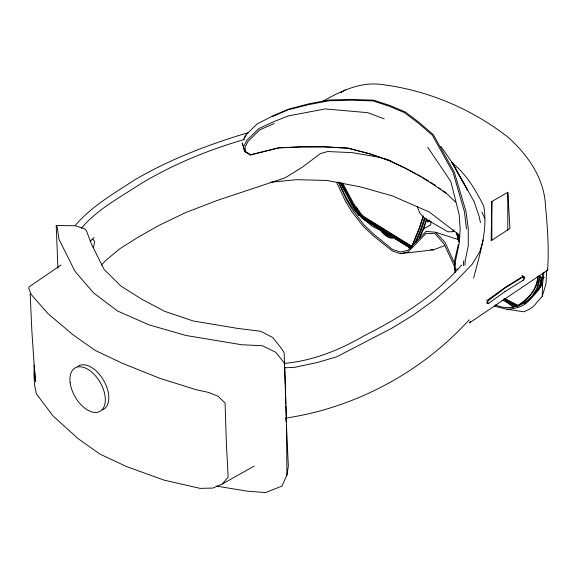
<?xml version="1.0" encoding="UTF-8"?>
<svg xmlns="http://www.w3.org/2000/svg" width="577" height="577" viewBox="0 0 577 577"><rect width="100%" height="100%" fill="white"/><g stroke="black" fill="none" stroke-linecap="round" stroke-linejoin="round"><path stroke-width="0.87" d="M544.313 277.364L542.459 278.431L542.459 273.397M491.856 201.517L491.164 240.681L509.96 228.442L507.796 192.307L491.856 201.517L491.864 240.205M470.255 321.418L469.346 322.969L547.645 270.086C549.059 248.427 547.501 226.862 545.453 205.318C544.118 178.156 527.767 154.723 507.998 137.203C471.373 108.635 427.305 90.135 381.173 84.437C359.767 81.645 340.178 91.469 322.117 101.667M30.148 293.96L31.901 331.544L34.166 365.025L33.956 375.093L34.584 384.946L36.337 393.817L53.185 416.082L78.01 438.556L99.807 454.02L126.514 466.562L164.135 480.136L200.118 488.373L212.913 488.07L222.289 483.995L254.003 466.202M494.374 306.214L506.851 309.193L523.945 311.804L529.426 309.258L533.689 306.106L542.243 296.354L542.568 284.057L543.88 272.214M455.736 271.327L455.166 268.918L455.541 260.609L459.061 244.186L460.208 229.682L459.191 214.666L450.817 181.445L427.766 147.337M546.664 270.671L545.965 283.855L542.243 296.354M464.961 265.355L465.242 260.429L468.257 245.816L468.264 228.997L466.028 211.636L454.308 172.155L433.313 134.629L418.888 122.216L405.342 111.996L390.002 105.541L373.658 100.182L351.465 99.417L329.279 99.972L308.745 103.853L288.507 109.132L272.618 115.977L257.183 123.954L246.53 134.153L244.367 138.083M463.418 265.701L463.706 260.703M506.851 309.193C515.117 308.839 523.642 306.863 529.275 300.328C535.268 294.032 542.467 287.13 542.135 277.71M389.901 234.853L388.617 235.185L388.833 234.406L387.47 233.433M427.867 220.299L427.586 222.051L429.887 220.739M431.156 221.539L430.622 224.893L422.984 229.264M216.577 486.122L247.23 491.157L265.579 492.563L281.937 486.101L286.899 475.203L288.349 466.158L286.473 426.843M539.69 287.57L541.601 277.148M539.884 285.961L541.464 277.357M537.742 276.397C537.375 289.43 527.674 299.153 517.331 305.76L517.035 306.661L503.555 299.427M537.908 276.167C537.605 289.647 527.912 299.968 517.035 306.661M539.596 275.359L536.812 288.507L532.066 296.066L524.212 303.769M540.361 276.304L537.757 288.644L534.273 294.205M458.304 244.547L454.604 260.544L454.337 268.125L455.073 272.632M473.674 278.085C479.444 254.558 488.084 230.728 483.75 206.198C475.7 189.84 465.978 173.446 451.257 162.26M483.23 239.902L479.761 251.767L472.174 264.266L455.513 281.518L434.402 299.845L413.002 315.294L391.906 328.169L336.679 356.831L317.465 362.464L294.364 367.398L284.598 367.794M423.273 215.812L419.09 228.55L411.682 246.624L361.44 215.755L353.593 203.486L342.543 182.873M423.237 216.577L419.061 229.321L411.48 247.598L360.805 216.469L352.821 204.006L341.671 183.205M424.434 217.904L420.186 230.548L414.553 243.516M425.343 218.113L421.102 230.771L416.075 242.239M423.374 228.708L426.771 218.589M426.728 219.361L423.338 229.48L419.385 238.496M388.674 235.928L388.811 235.344L383.546 231.961L388.674 235.928L390.182 235.539M384.174 232.019L384.354 231.579L388.797 234.745M419.854 236.815L423.02 229.523M93.077 247.432L94.022 245.312L94.469 242.088L93.82 239.852L92.111 239.527M393.074 237.125L392.887 237.508C388.4 237.789 383.914 233.598 381.303 230.425L382.277 229.834M455.513 202.044L447.485 194.334L434.041 184.957L420.07 176.302L405.097 168.195L388.855 160.464L369.367 153.749L347.917 148.145L323.841 146.738L300.97 146.767L278.576 147.885L250.187 154.946L244.713 151.571L243.458 146.688L246.978 140.197L258.835 128.584L273.39 121.841L288.19 115.955L325.233 108.938L367.744 112.674L384.21 118.869M541.615 283.055C533.098 300.53 515.117 313.419 495.398 304.901M243.494 139.245L245.925 134.968M538.312 290.289L542.568 284.057M417.286 206.732L419.667 212.776L424.29 218.149L447.882 231.774L452.505 231.738L453.933 229.761M505.25 291.342L488.531 303.437L487.659 303.415A2.871 1.515 -63.9 0 1 487.659 300.545L488.539 299.391L505.005 287.49L522.877 276.405L523.757 276.426A2.871 1.515 -63.9 0 1 523.757 279.297L522.877 280.451M75.161 225.621C91.44 206.213 113.95 193.504 134.867 179.764C169.544 159.526 207.201 145.036 245.55 133.431L248.146 132.905M81.429 228.146C97.203 209.422 119.331 197.853 139.483 184.553C172.141 164.69 207.734 150.114 244.396 139.475M222.289 483.995L228.146 477.02L226.393 443.836L225.073 403.013L218.113 396.312L208.751 392.461L196.245 389.735L160.038 378.404L122.223 363.221L95.234 350.448L73.178 334.905L48.194 313.83L31.151 294.421L28.85 288.594L28.85 287.043L60.982 265.031M360.805 216.469L362.94 214.904M469.195 319.759C421.91 372.071 355.547 407.679 285.846 418.094M461.614 265.023C435.051 295.727 400.214 317.638 364.246 335.72C339.665 350.08 312.597 360.928 284.064 363.409M101.343 265.059L106.175 260.126L119.713 248.824L137.405 237.645L159.223 225.261L185.599 212.588L216.952 200.529L285.269 177.781L302.492 167.07L320.437 153.576L327.635 151.535L352.331 152.653L381.556 157.665M90.243 241.395L94.073 237.515M340.805 92.731L345.342 89.788M505.012 291.522L523.079 280.285L523.873 279.254A2.358 1.255 -63.7 0 0 523.873 276.888L523.079 276.866L505.25 287.923L488.034 300.833A2.358 1.255 -63.7 0 0 488.034 303.206L488.82 303.221M427.586 220.825L429.122 219.945M519.668 304.692L518.139 305.522L505.402 298.778M452.505 231.738L454.149 231.009M274.19 123.528L259.737 129.883L248.088 141.315L245.001 147.272L245.788 151.801L250.93 154.852M272.171 116.691L287.858 109.882L308.284 104.718L328.724 100.795L350.845 100.189L372.966 100.903L389.215 106.226L404.463 112.659L417.928 122.807L432.288 135.148L453.154 172.631L464.463 211.86L466.483 228.903M336.679 182.419L345.19 200.702L351.681 211.492L363.106 226.206L373.131 235.64L392.302 250.966L400.344 253.664L433.277 249.884L444.795 245.607M382.017 230.584L381.044 231.182C383.647 234.349 388.141 238.539 392.627 238.258L392.721 237.435M390.276 235.293L388.768 235.683L383.546 231.961M250.187 154.946L278.741 147.835L301.266 146.955L324.202 146.904L348.479 148.202L370.088 153.922L389.771 160.745L406.165 168.506M400.344 253.664L408.155 251.961L425.869 233.526L435.029 233.642L444.182 244.1L454.719 267.007M270.692 182.209L296.542 179.678L326.993 180.464L360.712 186.941L392.425 195.935L429.209 211.968L456.977 233.209L459.862 236.599M501.86 300.444L502.848 300.343M57.938 268.399L56.207 225.499L75.371 225.773L84.696 228.925L86.37 230.656L91.498 244.158L104.185 269.553L121.019 286.142L141.884 299.254L164.596 311.299L193.331 321.014L237.306 328.342L260.602 331.256L272.719 337.48L280.956 347.808L284.129 352.634L286.574 425.768L286.899 475.203M458.253 239.556L435.613 232.257L426.1 231.391L407.788 250.389L400.287 252.041L392.62 249.502L373.824 234.32L364.073 225.037L352.965 210.533L346.611 199.959L338.165 181.813M430.63 249.581L433.277 249.884M455.166 268.918L457.835 269.228M245.788 151.801L244.713 151.571L243.552 147.82M384.116 158.423L390.824 160.846M381.938 231.06L372.482 226.444L364.469 219.765M521.896 275.481L523.757 276.426M486.418 299.91L487.659 300.545M486.418 302.788L487.659 303.415M406.915 168.91L408.429 169.717M409.944 170.525L415.988 173.749M417.496 174.557L421.275 176.569M503.021 300.249L514.972 306.618M503.981 298.597L517.331 305.76M363.005 218.834L409.778 247.721M361.159 217.731L410.572 248.247M411.069 245.852L362.06 215.409L356.276 206.941M422.746 177.492L428.624 181.164M430.096 182.08L435.238 185.296M438.78 187.785L440.907 189.278M443.028 190.778L446.569 193.266M538.918 275.864L542.459 278.431M513.371 307.368L506.101 301.446M359.796 215.87C349.806 207.064 344.62 194.391 339.06 182.613M435.613 232.257L445.026 242.311L454.856 264.028M284.67 363.423L275.712 352.237L262.456 345.767L241.64 344.743L186.126 335.511L148.916 324.829L117.484 310.981L93.496 292.835L74.996 271.356L58.998 239.304L57.231 227.28L56.207 225.499M440.936 146.414L452.029 162.418L474.005 201.395L479.213 216.577L480.403 222.693M351.92 204.121L358.995 215.437M358.721 215.315L351.79 204.229L340.185 182.253M351.487 203.335L340.675 182.959M481.845 212.141L483.685 216.022M242.138 142.858L243.458 146.688M242.354 143.752L242.838 145.411M456.472 232.372L458.982 241.785M456.429 232.661L458.939 242.073M459.227 235.027L459.681 236.736M457.864 233.577L458.996 237.854M484.053 216.801L484.442 218.322M547.277 268.471L547.645 270.086M34.166 365.025L35.449 381.7L34.699 371.415M286.127 417.885L286.401 422.039L285.918 405.847M284.656 365.551L284.49 362.147L284.54 363.921M284.735 367.246L285.269 384.246M286.048 417.907L286.257 422.378M285.327 386.049L285.86 404.044M507.796 192.307L507.81 230.1M77.917 366.359A25.035 14.454 60 0 1 103.975 381A25.035 14.454 60 0 1 102.143 409.958M458.672 174.189L452.029 162.418L467.601 190.208L458.672 174.189M70.12 382.558A25.035 14.454 60 0 0 98.66 411.964A25.035 14.454 60 0 0 94.094 374.322A25.035 14.454 60 0 0 70.12 382.558"/></g></svg>
